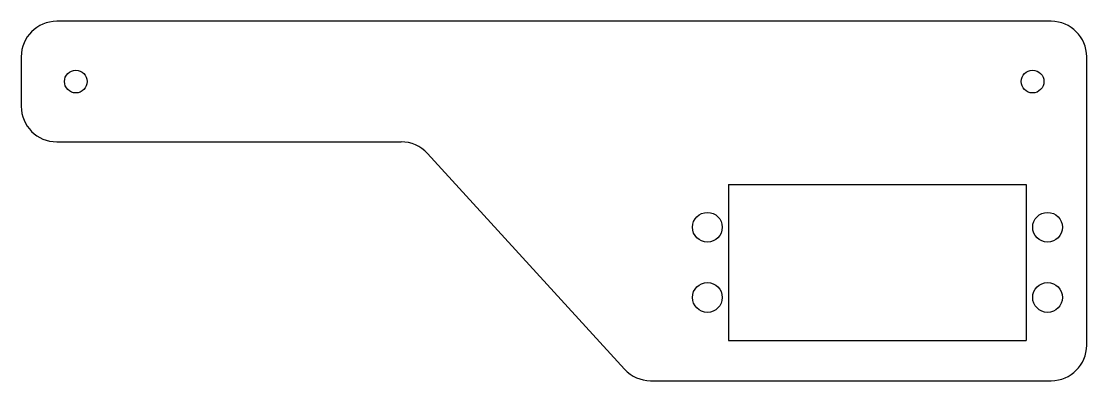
# Model space of a CAD drawing. Extents: x -75 to 75, y -32 to 19.
import ezdxf

# ---------------------------------------------------------------- set-up
doc = ezdxf.new("R2010")
doc.units = 0
doc.layers.add('VISIBLE', color=7, linetype='CONTINUOUS')

msp = doc.modelspace()

# ---------------------------------------------------------------- linework, layer by layer
at = {"layer": 'VISIBLE'}
for p, q in [((70.13, 18.72), (-70.19, 18.72)), ((-75.19, 13.72), (-75.19, 6.72)), ((75.13, -26.97), (75.13, 13.72)), ((-70.19, 1.72), (-21.58, 1.72)), ((9.91, -30.34), (-17.89, 0.09)), ((24.61, -4.32), (24.61, -26.32)), ((24.61, -4.32), (66.61, -4.32)), ((66.61, -4.32), (66.61, -26.32)), ((24.61, -26.32), (66.61, -26.32)), ((13.61, -31.97), (70.13, -31.97))]:
    msp.add_line(p, q, dxfattribs=at)
for centre, radius in [((-67.5, 10.22), 1.6), ((67.5, 10.22), 1.6), ((21.61, -10.33), 2.1), ((69.61, -10.33), 2.1), ((21.61, -20.23), 2.1), ((69.61, -20.23), 2.1)]:
    msp.add_circle(centre, radius, dxfattribs=at)
for centre, start, end in [((-70.19, 13.72), 90, 180), ((70.13, 13.72), 0, 90), ((-70.19, 6.72), 180, 270), ((-21.58, -3.28), 42.4214, 90), ((70.13, -26.97), 270, 0), ((13.61, -26.97), 222.4214, 270)]:
    msp.add_arc(centre, 5, start, end, dxfattribs=at)

doc.saveas('drawing.dxf')
